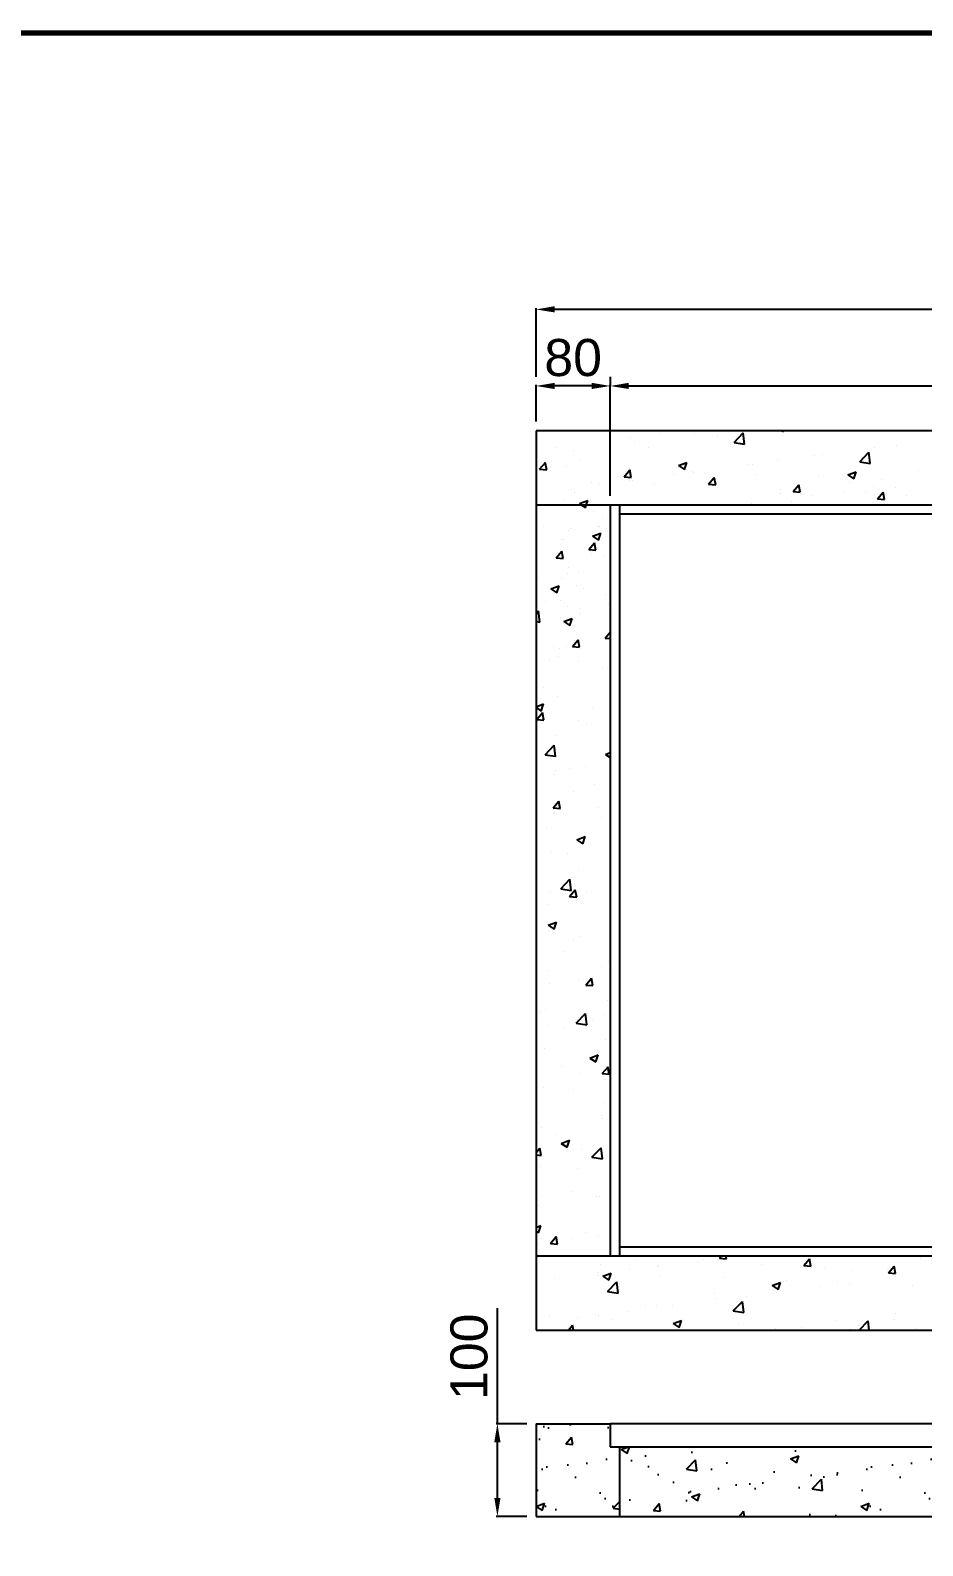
# Model space of a CAD drawing. Header units: millimetres. Extents: x 13624 to 18563, y -17957 to -14464.
# Drawn here: x 15478 to 16440, y -16213 to -14579 of the extents above; entities that cross this region are included whole.
import ezdxf

# ---------------------------------------------------------------- set-up
doc = ezdxf.new("R2010")
doc.units = ezdxf.units.MM
doc.layers.add('LAYOUT', color=7, linetype='Continuous')
doc.layers.add('받침틀', color=251, linetype='Continuous')
doc.styles.get("Standard").update_dxf_attribs({"font": 'arial.ttf'})
doc.dimstyles.new('ISO-25', dxfattribs={"dimtxt": 40, "dimasz": 20, "dimexe": 1.25, "dimexo": 10, "dimgap": 10, "dimtad": 1, "dimdec": 0, "dimtxsty": 'Standard', "dimcen": 2.5, "dimclrd": 3, "dimclre": 3, "dimclrt": 3, "dimadec": 0, "dimazin": 0, "dimtfac": 1, "dimtdec": 0, "dimtmove": 0, "dimatfit": 3, "dimfxl": 0, "dimarcsym": 0})

# ---------------------------------------------------------------- blocks, each defined once
blk = doc.blocks.new('*D42')
at = {"color": 3, "lineweight": -2, "transparency": 16777216}
for p, q in [((15981.7, -16081.7), (15981.7, -15957.2)), ((16013.4, -16081.7), (15980.5, -16081.7)), ((15981.7, -16161.7), (15981.7, -16101.7)), ((16013.4, -16181.7), (15980.5, -16181.7))]:
    blk.add_line(p, q, dxfattribs=at)
at = {"color": 3, "transparency": 16777216}
for points in [[(15978.4, -16101.7), (15985.1, -16101.7), (15981.7, -16081.7)], [(15978.4, -16161.7), (15985.1, -16161.7), (15981.7, -16181.7)]]:
    blk.add_solid(points, dxfattribs=at)
at = {"layer": 'Defpoints', "color": 0, "transparency": 16777216}
for p in [(15981.7, -16081.7), (16023.4, -16081.7), (16023.4, -16181.7)]:
    blk.add_point(p, dxfattribs=at)
at = {"color": 3, "transparency": 16777216, "insert": (15951.3, -16009.5), "char_height": 40, "attachment_point": 5, "rotation": 90}
blk.add_mtext('100', dxfattribs=at)
blk = doc.blocks.new('*D36')
at = {"color": 3, "lineweight": -2, "transparency": 16777216}
for p, q in [((16023.4, -15000.8), (16023.4, -14961.1)), ((16083.4, -14962.4), (16043.4, -14962.4)), ((16103.4, -15080.8), (16103.4, -14961.1))]:
    blk.add_line(p, q, dxfattribs=at)
at = {"color": 3, "transparency": 16777216}
for points in [[(16043.4, -14959), (16043.4, -14965.7), (16023.4, -14962.4)], [(16083.4, -14959), (16083.4, -14965.7), (16103.4, -14962.4)]]:
    blk.add_solid(points, dxfattribs=at)
at = {"layer": 'Defpoints', "color": 0, "transparency": 16777216}
for p in [(16023.4, -14962.4), (16023.4, -15010.8), (16103.4, -15090.8)]:
    blk.add_point(p, dxfattribs=at)
at = {"color": 3, "transparency": 16777216, "insert": (16063.4, -14932), "char_height": 40, "attachment_point": 5}
blk.add_mtext('80', dxfattribs=at)
blk = doc.blocks.new('*D37')
at = {"color": 3, "lineweight": -2, "transparency": 16777216}
for p, q in [((16103.4, -14952.4), (16103.4, -14961.1)), ((16123.4, -14962.4), (17293.4, -14962.4)), ((17313.4, -15080.8), (17313.4, -14961.1))]:
    blk.add_line(p, q, dxfattribs=at)
at = {"color": 3, "transparency": 16777216}
for points in [[(16123.4, -14959), (16123.4, -14965.7), (16103.4, -14962.4)], [(17293.4, -14959), (17293.4, -14965.7), (17313.4, -14962.4)]]:
    blk.add_solid(points, dxfattribs=at)
at = {"layer": 'Defpoints', "color": 0, "transparency": 16777216}
for p in [(16103.4, -14962.4), (17313.4, -14962.4), (17313.4, -15090.8)]:
    blk.add_point(p, dxfattribs=at)
at = {"color": 3, "transparency": 16777216, "insert": (16708.4, -14932), "char_height": 40, "attachment_point": 5}
blk.add_mtext('1210', dxfattribs=at)
blk = doc.blocks.new('*D35')
at = {"color": 3, "lineweight": -2, "transparency": 16777216}
for p, q in [((16023.4, -14952.4), (16023.4, -14878.5)), ((17373.4, -14879.8), (16043.4, -14879.8)), ((17393.4, -14952.4), (17393.4, -14878.5))]:
    blk.add_line(p, q, dxfattribs=at)
at = {"color": 3, "transparency": 16777216}
for points in [[(16043.4, -14876.4), (16043.4, -14883.1), (16023.4, -14879.8)], [(17373.4, -14876.4), (17373.4, -14883.1), (17393.4, -14879.8)]]:
    blk.add_solid(points, dxfattribs=at)
at = {"layer": 'Defpoints', "color": 0, "transparency": 16777216}
for p in [(16023.4, -14879.8), (16023.4, -14962.4), (17393.4, -14962.4)]:
    blk.add_point(p, dxfattribs=at)
at = {"color": 3, "transparency": 16777216, "insert": (16708.4, -14849.3), "char_height": 40, "attachment_point": 5}
blk.add_mtext('1370', dxfattribs=at)

msp = doc.modelspace()

# ---------------------------------------------------------------- hatches: boundary and pattern name
h = msp.add_hatch()
h.set_pattern_fill('AR-CONC', color=256, scale=0.5)
h.set_pattern_definition([(50, (3922.38, -17861.74), (91.09233, -7.96954), [9.525, -104.775]), (355, (3922.38, -17861.74), (-17.6217, 95.5284), [7.62, -83.8203]), (100.45144, (3929.97, -17862.4), (73.4706, 87.5589), [8.095, -89.0451]), (46.1842, (3922.38, -17836.34), (135.5395, -21.0212), [14.2875, -157.1625]), (96.6356, (3933.67, -17838.09), (118.702, 123.713), [12.1425, -133.5678]), (351.1842, (3922.38, -17836.34), (118.702, 123.713), [11.43, -125.7299]), (21, (3935.08, -17842.69), (75.8072, -51.1326), [9.525, -104.775]), (326, (3935.08, -17842.69), (30.901, 92.094), [7.62, -83.82]), (71.45144, (3941.4, -17846.95), (106.7082, 40.9614), [8.095, -89.045]), (37.5, (3922.38, -17861.74), (1.5443, 42.27752), [0, -82.804, 0, -85.09, 0, -84.1375]), (7.5, (3922.38, -17861.74), (33.40983, 50.09029), [0, -48.514, 0, -80.899, 0, -32.0675]), (327.5, (3894.057, -17861.74), (67.7953, -2.86437), [0, -31.75, 0, -99.06, 0, -131.445]), (317.5, (3881.36, -17861.74), (74.0646, 12.71325), [0, -41.275, 0, -65.786, 0, -93.345])])
h.paths.add_polyline_path([(16023.4, -16181.7), (16023.4, -16081.7), (16103.4, -16081.7), (16103.4, -16106.7), (16113.4, -16106.7), (16113.4, -16181.7)])
h = msp.add_hatch()
h.set_pattern_fill('AR-CONC', color=256, scale=0.5)
h.set_pattern_definition([(50, (4272.38, -17861.74), (91.09233, -7.96954), [9.525, -104.775]), (355, (4272.38, -17861.74), (-17.6217, 95.5284), [7.62, -83.8203]), (100.45144, (4279.97, -17862.4), (73.4706, 87.5589), [8.095, -89.0451]), (46.1842, (4272.38, -17836.34), (135.5395, -21.0212), [14.2875, -157.1625]), (96.6356, (4283.67, -17838.09), (118.7021, 123.713), [12.1425, -133.5678]), (351.1842, (4272.38, -17836.34), (118.702, 123.713), [11.43, -125.7299]), (21, (4285.08, -17842.69), (75.8072, -51.1326), [9.525, -104.775]), (326, (4285.08, -17842.69), (30.901, 92.094), [7.62, -83.82]), (71.45144, (4291.4, -17846.95), (106.7082, 40.9614), [8.095, -89.045]), (37.5, (4272.38, -17861.74), (1.5443, 42.27752), [0, -82.804, 0, -85.09, 0, -84.1375]), (7.5, (4272.38, -17861.74), (33.40983, 50.09029), [0, -48.514, 0, -80.899, 0, -32.0675]), (327.5, (4244.057, -17861.74), (67.7953, -2.86437), [0, -31.75, 0, -99.06, 0, -131.445]), (317.5, (4231.36, -17861.74), (74.0646, 12.71325), [0, -41.275, 0, -65.786, 0, -93.345])])
h.paths.add_polyline_path([(16113.4, -16181.7), (16113.4, -16106.7), (17303.4, -16106.7), (17303.4, -16181.7)])

# ---------------------------------------------------------------- linework, layer by layer
at = {"linetype": 'Continuous'}
for p, q in [((16125.3, -15018.2), (16125.3, -15018.2)), ((16157.1, -15014), (16157.1, -15014)), ((16194.6, -15013.3), (16194.6, -15013.3)), ((16218.6, -15015.8), (16218.6, -15015.8)), ((16236.9, -15023.2), (16246.8, -15012.9)), ((16248.2, -15025), (16246.8, -15012.9)), ((16288.9, -15010.8), (16290.1, -15011.6)), ((16290.1, -15011.6), (16290.4, -15010.8)), ((16045.1, -15028.8), (16045.1, -15028.8)), ((16063.4, -15031.7), (16063.4, -15031.7)), ((16129.4, -15022.2), (16129.4, -15022.2)), ((16144.5, -15028.5), (16144.5, -15028.5)), ((16236.9, -15023.2), (16248.2, -15025)), ((16331.9, -15036.7), (16331.9, -15036.7)), ((16372.4, -15044.2), (16382.3, -15033.9)), ((16383.7, -15046), (16382.3, -15033.9)), ((16388.4, -15028.9), (16388.4, -15028.9)), ((16412.1, -15026.1), (16412.1, -15026.1)), ((16027.3, -15052.3), (16033.5, -15045)), ((16027.3, -15052.3), (16034.9, -15053)), ((16034.9, -15053), (16033.4, -15045)), ((16056.6, -15048.9), (16056.6, -15048.9)), ((16070.5, -15041.2), (16070.5, -15041.2)), ((16118.4, -15060.3), (16124.6, -15053)), ((16124.4, -15051.8), (16124.4, -15051.8)), ((16126, -15061), (16124.5, -15053)), ((16177.1, -15048.3), (16186, -15044.8)), ((16177.1, -15048.3), (16183.4, -15052.5)), ((16183.4, -15052.5), (16186, -15044.9)), ((16252, -15047.2), (16252, -15047.2)), ((16257.2, -15047.4), (16257.2, -15047.4)), ((16283.8, -15043), (16283.8, -15043)), ((16323.2, -15037.9), (16323.2, -15037.9)), ((16372.4, -15044.2), (16383.7, -15046)), ((16435.6, -15053.5), (16435.6, -15053.5)), ((16083.4, -15066), (16083.4, -15066)), ((16091.9, -15068.3), (16091.9, -15068.3)), ((16118.4, -15060.3), (16126, -15061)), ((16123.7, -15064.1), (16123.7, -15064.1)), ((16127.8, -15064.5), (16127.8, -15064.5)), ((16151.2, -15068.8), (16151.2, -15068.8)), ((16171.8, -15057.8), (16171.8, -15057.8)), ((16192.2, -15054.6), (16192.2, -15054.6)), ((16193.1, -15055.5), (16193.1, -15055.5)), ((16209.5, -15068.3), (16215.6, -15061)), ((16209.5, -15068.3), (16217.1, -15068.9)), ((16217.1, -15068.9), (16215.6, -15061)), ((16260, -15057.5), (16260, -15057.5)), ((16300.6, -15076.2), (16306.7, -15068.9)), ((16308.2, -15076.9), (16306.7, -15068.9)), ((16327.8, -15060.4), (16327.8, -15060.4)), ((16359.6, -15058.4), (16368.5, -15055)), ((16359.6, -15058.4), (16365.9, -15062.7)), ((16361.5, -15066.2), (16361.5, -15066.2)), ((16365.9, -15062.7), (16368.5, -15055)), ((16395.6, -15063.2), (16395.6, -15063.2)), ((16054.2, -15085.4), (16054.2, -15085.4)), ((16061.9, -15074), (16061.9, -15074)), ((16064.9, -15077.8), (16064.9, -15077.8)), ((16070.4, -15089.2), (16079.3, -15085.8)), ((16077.6, -15090.8), (16079.3, -15085.8)), ((16219, -15071.7), (16219, -15071.7)), ((16286.8, -15074.5), (16286.8, -15074.5)), ((16287.4, -15078.9), (16287.4, -15078.9)), ((16300.6, -15076.2), (16308.2, -15076.9)), ((16321.6, -15080.2), (16321.6, -15080.2)), ((16354.6, -15077.4), (16354.6, -15077.4)), ((16378.7, -15076.2), (16378.7, -15076.2)), ((16386.8, -15071.2), (16386.8, -15071.2)), ((16391.7, -15084.2), (16397.8, -15076.9)), ((16391.7, -15084.2), (16399.3, -15084.9)), ((16399.3, -15084.9), (16397.8, -15076.9)), ((16410.5, -15072), (16410.5, -15072)), ((16422.4, -15080.3), (16422.4, -15080.3)), ((16070.4, -15089.2), (16072.7, -15090.8)), ((16072.7, -15090.8), (16076.7, -15093.5)), ((16076.7, -15093.5), (16077.6, -15090.8)), ((16085, -15097.7), (16085, -15097.7)), ((16255.7, -15089.7), (16255.7, -15089.7)), ((16298.5, -15086.8), (16298.5, -15086.8)), ((16024.4, -15110.7), (16024.4, -15110.7)), ((16031.4, -15113.5), (16031.4, -15113.5)), ((16058.5, -15118.4), (16058.5, -15118.4)), ((16060.3, -15116.3), (16060.3, -15116.3)), ((16065.2, -15117), (16065.2, -15117)), ((16090.3, -15114.2), (16090.3, -15114.2)), ((16092.2, -15113.5), (16092.2, -15113.5)), ((16095.3, -15105.7), (16095.3, -15105.7)), ((16099.2, -15116.3), (16099.2, -15116.3)), ((16051.2, -15127.7), (16051.2, -15127.7)), ((16052.6, -15127.7), (16052.6, -15127.7)), ((16080.2, -15138.9), (16086.3, -15131.6)), ((16084.4, -15124.5), (16093.3, -15121.1)), ((16084.4, -15124.5), (16090.7, -15128.8)), ((16087.8, -15139.6), (16086.3, -15131.6)), ((16090.7, -15128.8), (16093.3, -15121.1)), ((16045, -15147.8), (16051.1, -15140.5)), ((16045, -15147.8), (16052.6, -15148.5)), ((16052.5, -15148.5), (16051.1, -15140.6)), ((16051.6, -15147.8), (16051.6, -15147.8)), ((16080.2, -15138.9), (16087.8, -15139.6)), ((16083.4, -15143.6), (16083.4, -15143.6)), ((16095.7, -15144.9), (16095.7, -15144.9)), ((16056.9, -15164.3), (16056.9, -15164.3)), ((16058.8, -15158.5), (16058.8, -15158.5)), ((16069.7, -15162.9), (16069.7, -15162.9)), ((16025.1, -15168.5), (16025.1, -15168.5)), ((16039.5, -15181.3), (16048.4, -15177.9)), ((16039.5, -15181.3), (16045.8, -15185.6)), ((16045.8, -15185.6), (16048.4, -15177.9)), ((16051.1, -15169.9), (16051.1, -15169.9)), ((16067, -15178.1), (16067, -15178.1)), ((16074.4, -15181.2), (16074.4, -15181.2)), ((16033.4, -15195.4), (16033.4, -15195.4)), ((16050, -15193.7), (16050, -15193.7)), ((16057.3, -15200.8), (16057.3, -15200.8)), ((16098, -15187.3), (16098, -15187.3)), ((16101.2, -15198.3), (16101.2, -15198.3)), ((16023.4, -15208), (16026.2, -15205.1)), ((16023.4, -15216.5), (16027.6, -15217.1)), ((16023.5, -15214.4), (16023.5, -15214.4)), ((16027.6, -15217.1), (16026.2, -15205.1)), ((16049.5, -15212.2), (16049.5, -15212.2)), ((16053.5, -15216.6), (16062.4, -15213.2)), ((16053.5, -15216.6), (16059.8, -15220.9)), ((16059.8, -15220.9), (16062.4, -15213.2)), ((16070.1, -15202.1), (16070.1, -15202.1)), ((16071.6, -15208), (16071.6, -15208)), ((16097.8, -15234.4), (16103.4, -15227.8)), ((16042.2, -15243), (16042.2, -15243)), ((16049.2, -15245.8), (16049.2, -15245.8)), ((16055.7, -15243.1), (16055.7, -15243.1)), ((16062.6, -15243.4), (16068.7, -15236.1)), ((16062.6, -15243.4), (16070.2, -15244)), ((16064.5, -15238.7), (16064.5, -15238.7)), ((16064.6, -15237.4), (16064.6, -15237.4)), ((16070.1, -15244), (16068.7, -15236.1)), ((16097.8, -15234.4), (16103.4, -15234.9)), ((16038.2, -15258.1), (16038.2, -15258.1)), ((16048, -15254.5), (16048, -15254.5)), ((16069, -15260), (16069, -15260)), ((16094.9, -15266.5), (16094.9, -15266.5)), ((16031.2, -15287.5), (16031.2, -15287.5)), ((16046.4, -15296.8), (16046.4, -15296.8)), ((16023.4, -15308.4), (16031.5, -15305.3)), ((16023.4, -15309.3), (16028.9, -15313)), ((16024.4, -15322), (16030.5, -15314.7)), ((16028.9, -15313), (16031.5, -15305.3)), ((16031.9, -15322.7), (16030.4, -15314.7)), ((16084.7, -15310.4), (16084.7, -15310.4)), ((16024.4, -15322), (16031.9, -15322.7)), ((16069.4, -15323.7), (16069.4, -15323.7)), ((16078, -15327), (16078, -15327)), ((16044.9, -15339), (16044.9, -15339)), ((16033.2, -15360.1), (16043.1, -15349.8)), ((16033.2, -15360.1), (16044.5, -15361.8)), ((16044.5, -15361.9), (16043, -15349.8)), ((16098.4, -15359.9), (16103.4, -15357.9)), ((16098.4, -15359.9), (16103.4, -15363.2)), ((16044.6, -15377.1), (16044.6, -15377.1)), ((16060, -15375.3), (16060, -15375.3)), ((16076.4, -15372.9), (16076.4, -15372.9)), ((16043.4, -15381.3), (16043.4, -15381.3)), ((16086.8, -15392.4), (16086.8, -15392.4)), ((16042, -15417.5), (16048.1, -15410.2)), ((16049.5, -15418.2), (16048.1, -15410.2)), ((16064.1, -15399.5), (16064.1, -15399.5)), ((16041.8, -15423.6), (16041.8, -15423.6)), ((16042, -15417.5), (16049.6, -15418.2)), ((16043, -15423), (16043, -15423)), ((16091.1, -15416.7), (16091.1, -15416.7)), ((16094.5, -15427.4), (16094.5, -15427.4)), ((16034.8, -15439.9), (16034.8, -15439.9)), ((16102.5, -15442.7), (16102.5, -15442.7)), ((16067.5, -15452), (16076.4, -15448.5)), ((16067.5, -15452), (16073.8, -15456.2)), ((16073.8, -15456.2), (16076.4, -15448.5)), ((16040.3, -15465.9), (16040.3, -15465.9)), ((16057.7, -15466.8), (16057.7, -15466.8)), ((16050, -15504.8), (16059.9, -15494.5)), ((16061.3, -15506.6), (16059.9, -15494.5)), ((16069, -15484.5), (16069, -15484.5)), ((16038.7, -15508.2), (16038.7, -15508.2)), ((16050, -15504.8), (16061.3, -15506.6)), ((16059.6, -15513), (16065.7, -15505.8)), ((16067.2, -15513.7), (16065.7, -15505.8)), ((16077.8, -15507.6), (16077.8, -15507.6)), ((16024.3, -15516.9), (16024.3, -15516.9)), ((16036.8, -15521.8), (16036.8, -15521.8)), ((16059.6, -15513), (16067.2, -15513.7)), ((16036.6, -15544), (16045.5, -15540.6)), ((16036.6, -15544.1), (16042.9, -15548.3)), ((16042.9, -15548.3), (16045.5, -15540.6)), ((16103.1, -15540.9), (16103.1, -15540.9)), ((16037.2, -15550.4), (16037.2, -15550.4)), ((16063.7, -15560.3), (16063.7, -15560.3)), ((16071.1, -15556.4), (16071.1, -15556.4)), ((16102.9, -15552.2), (16102.9, -15552.2)), ((16052.5, -15572.2), (16052.5, -15572.2)), ((16035.6, -15592.7), (16035.6, -15592.7)), ((16094.2, -15588.2), (16094.2, -15588.2)), ((16101.6, -15583.2), (16101.6, -15583.2)), ((16037.7, -15606.5), (16037.7, -15606.5)), ((16069.5, -15602.3), (16069.5, -15602.3)), ((16077.2, -15608.6), (16083.3, -15601.3)), ((16077.2, -15608.6), (16084.8, -15609.2)), ((16084.8, -15609.2), (16083.3, -15601.3)), ((16100, -15625.5), (16100, -15625.5)), ((16027.8, -15637.1), (16027.8, -15637.1)), ((16034.1, -15635), (16034.1, -15635)), ((16066.8, -15649.6), (16076.7, -15639.3)), ((16078.1, -15651.3), (16076.7, -15639.3)), ((16095.6, -15639.9), (16095.6, -15639.9)), ((16036, -15652.4), (16036, -15652.4)), ((16054.6, -15654.1), (16054.6, -15654.1)), ((16066.8, -15649.6), (16078.1, -15651.3)), ((16068.6, -15645.3), (16068.6, -15645.3)), ((16084.1, -15646.1), (16084.1, -15646.1)), ((16098.5, -15667.7), (16098.5, -15667.7)), ((16032.5, -15677.3), (16032.5, -15677.3)), ((16081.5, -15687.3), (16090.4, -15683.9)), ((16081.5, -15687.3), (16087.8, -15691.5)), ((16087.8, -15691.5), (16090.4, -15683.9)), ((16050.7, -15696.2), (16050.7, -15696.2)), ((16070.3, -15704.5), (16070.3, -15704.5)), ((16094.8, -15704.1), (16101, -15696.8)), ((16094.8, -15704.1), (16102.4, -15704.8)), ((16102.4, -15704.8), (16100.9, -15696.8)), ((16031, -15719.5), (16031, -15719.5)), ((16063.4, -15721.1), (16063.4, -15721.1)), ((16097, -15710), (16097, -15710)), ((16097.5, -15735.7), (16097.5, -15735.7)), ((16093.8, -15749), (16093.8, -15749)), ((16095.4, -15752.3), (16095.4, -15752.3)), ((16029.5, -15761.8), (16029.5, -15761.8)), ((16045.6, -15769.4), (16045.6, -15769.4)), ((16023.4, -15789.3), (16027.5, -15784.4)), ((16028.9, -15792.3), (16027.5, -15784.4)), ((16050.6, -15779.4), (16059.5, -15776)), ((16050.6, -15779.4), (16056.9, -15783.6)), ((16056.9, -15783.6), (16059.5, -15776)), ((16064.1, -15785.8), (16064.1, -15785.8)), ((16072.4, -15786.4), (16072.4, -15786.4)), ((16083.7, -15794.3), (16093.6, -15784)), ((16095, -15796.1), (16093.6, -15784)), ((16095.9, -15781.6), (16095.9, -15781.6)), ((16023.4, -15791.8), (16029, -15792.3)), ((16027.9, -15804.1), (16027.9, -15804.1)), ((16083.7, -15794.3), (16095, -15796)), ((16093.9, -15794.6), (16093.9, -15794.6)), ((16068.2, -15806.2), (16068.2, -15806.2)), ((16030.7, -15835.9), (16030.7, -15835.9)), ((16062.5, -15831.7), (16062.5, -15831.7)), ((16088.1, -15836.8), (16088.1, -15836.8)), ((16092.3, -15836.9), (16092.3, -15836.9)), ((16026.4, -15846.4), (16026.4, -15846.4)), ((16023.4, -15870.1), (16028.6, -15868)), ((16026, -15875.7), (16028.6, -15868.1)), ((16023.4, -15874), (16026, -15875.7)), ((16029.1, -15881.8), (16029.1, -15881.8)), ((16039, -15887.2), (16045.1, -15879.9)), ((16039, -15887.2), (16046.6, -15887.9)), ((16046.6, -15887.9), (16045.1, -15879.9)), ((16063, -15881.9), (16063, -15881.9)), ((16077.2, -15875.4), (16077.2, -15875.4)), ((16090.8, -15879.1), (16090.8, -15879.1)), ((16024.8, -15888.7), (16024.8, -15888.7)), ((16063.4, -15901.7), (16063.4, -15901.7)), ((16221.2, -15903.1), (16223.2, -15900.8)), ((16221.2, -15903.1), (16228.8, -15903.8)), ((16228.7, -15903.8), (16228.2, -15900.8)), ((16438.2, -15903.4), (16438.2, -15903.4)), ((16090.2, -15918.8), (16090.2, -15918.8)), ((16093.4, -15909.8), (16093.4, -15909.8)), ((16095.5, -15922.6), (16104.4, -15919.2)), ((16101.8, -15926.9), (16104.4, -15919.2)), ((16124, -15915), (16124, -15915)), ((16131.2, -15904.6), (16131.2, -15904.6)), ((16154.4, -15912.5), (16154.4, -15912.5)), ((16155.8, -15910.8), (16155.8, -15910.8)), ((16199, -15907.4), (16199, -15907.4)), ((16203.9, -15904.5), (16203.9, -15904.5)), ((16218.6, -15904.3), (16218.6, -15904.3)), ((16266.8, -15910.3), (16266.8, -15910.3)), ((16312.3, -15911.1), (16318.4, -15903.8)), ((16312.3, -15911.1), (16319.9, -15911.8)), ((16319.8, -15911.8), (16318.4, -15903.8)), ((16334.6, -15913.2), (16334.6, -15913.2)), ((16364.1, -15916.1), (16364.1, -15916.1)), ((16402.4, -15916), (16402.4, -15916)), ((16403.4, -15919.1), (16409.5, -15911.8)), ((16403.4, -15919.1), (16411, -15919.7)), ((16410.9, -15919.7), (16409.5, -15911.8)), ((16412.4, -15920), (16412.4, -15920)), ((16043.8, -15925.5), (16043.8, -15925.5)), ((16089.2, -15921.4), (16089.2, -15921.4)), ((16095.5, -15922.6), (16101.8, -15926.9)), ((16100.5, -15939), (16110.4, -15928.7)), ((16111.8, -15940.8), (16110.4, -15928.7)), ((16158, -15921.6), (16158, -15921.6)), ((16225.8, -15924.5), (16225.8, -15924.5)), ((16278, -15932.8), (16286.9, -15929.4)), ((16278, -15932.8), (16284.3, -15937)), ((16284.3, -15937), (16286.9, -15929.4)), ((16290, -15928.8), (16290, -15928.8)), ((16293.6, -15927.4), (16293.6, -15927.4)), ((16330.6, -15933.5), (16330.6, -15933.5)), ((16348.2, -15928.1), (16348.2, -15928.1)), ((16361.4, -15930.2), (16361.4, -15930.2)), ((16410.8, -15922.9), (16410.8, -15922.9)), ((16429.2, -15933.1), (16429.2, -15933.1)), ((16100.5, -15939), (16111.8, -15940.8)), ((16216, -15941.5), (16216, -15941.5)), ((16217, -15946.6), (16217, -15946.6)), ((16236.1, -15960.1), (16245.9, -15949.8)), ((16247.3, -15961.8), (16245.9, -15949.8)), ((16250.7, -15944), (16250.7, -15944)), ((16282.5, -15939.8), (16282.5, -15939.8)), ((16283, -15937.1), (16283, -15937.1)), ((16038.1, -15966.3), (16038.1, -15966.3)), ((16067.9, -15967), (16067.9, -15967)), ((16087.7, -15963.7), (16087.7, -15963.7)), ((16090.6, -15965.1), (16090.6, -15965.1)), ((16122.4, -15960.9), (16122.4, -15960.9)), ((16141.9, -15954.3), (16141.9, -15954.3)), ((16152.9, -15954.7), (16152.9, -15954.7)), ((16170.5, -15954.5), (16170.5, -15954.5)), ((16236, -15960.1), (16247.3, -15961.8)), ((16409.2, -15968.8), (16409.2, -15968.8)), ((16410.8, -15962.3), (16410.8, -15962.3)), ((16058.3, -15980.8), (16062.7, -15975.4)), ((16063.7, -15980.8), (16062.7, -15975.4)), ((16105.9, -15969.1), (16105.9, -15969.1)), ((16171.3, -15973.7), (16180.2, -15970.3)), ((16171.3, -15973.7), (16177.6, -15978)), ((16173.7, -15972), (16173.7, -15972)), ((16177.6, -15978), (16180.2, -15970.3)), ((16241.5, -15974.8), (16241.5, -15974.8)), ((16281.5, -15979.4), (16281.5, -15979.4)), ((16309.3, -15977.7), (16309.3, -15977.7)), ((16346.7, -15970.4), (16346.7, -15970.4)), ((16362, -15980.8), (16362.7, -15980.5)), ((16362.6, -15980.8), (16362.7, -15980.5)), ((16371.9, -15980.8), (16381.5, -15970.8)), ((16377.1, -15980.6), (16377.1, -15980.6)), ((16377.4, -15973), (16377.4, -15973)), ((16382.6, -15980.8), (16381.5, -15970.8)), ((16432.9, -15979.2), (16432.9, -15979.2))]:
    msp.add_line(p, q, dxfattribs=at)
for p, q in [((16023.4, -16081.7), (16023.4, -16181.7)), ((16023.4, -16081.7), (16103.4, -16081.7)), ((16103.4, -16081.7), (16103.4, -16106.7)), ((17393.4, -16081.7), (16103.4, -16081.7)), ((16103.4, -16106.7), (16113.4, -16106.7)), ((16113.4, -16106.7), (16113.4, -16181.7)), ((16113.4, -16106.7), (17303.4, -16106.7)), ((16023.4, -16181.7), (16113.4, -16181.7)), ((16113.4, -16181.7), (17303.4, -16181.7))]:
    msp.add_line(p, q)
at = {"layer": 'LAYOUT', "const_width": 5.88}
msp.add_lwpolyline([(13741.5, -17839.2), (18445.5, -17839.2), (18445.5, -14581.7), (13741.5, -14581.7)], close=True, dxfattribs=at)
at = {"layer": '받침틀'}
for p, q in [((16023.4, -15010.8), (16023.4, -15980.8)), ((17393.4, -15010.8), (16023.4, -15010.8)), ((17393.4, -15090.8), (16023.4, -15090.8)), ((16103.4, -15090.8), (16103.4, -15900.8)), ((16113.4, -15090.8), (16113.4, -15900.8)), ((17303.4, -15100.8), (16113.4, -15100.8)), ((16023.4, -15900.8), (17393.4, -15900.8)), ((16113.4, -15890.8), (17303.4, -15890.8)), ((16023.4, -15980.8), (17393.4, -15980.8))]:
    msp.add_line(p, q, dxfattribs=at)

# ---------------------------------------------------------------- dimensions: what is measured, and where the dimension line sits
for base, p1, p2, picture, middle in [((16023.4, -14879.8), (17393.4, -14962.4), (16023.4, -14962.4), '*D35', (16708.4, -14849.3)), ((16023.4, -14962.4), (16103.4, -15090.8), (16023.4, -15010.8), '*D36', (16063.4, -14932)), ((17313.4, -14962.4), (16103.4, -14962.4), (17313.4, -15090.8), '*D37', (16708.4, -14932))]:
    dim = msp.add_linear_dim(base=base, p1=p1, p2=p2, dimstyle='ISO-25')
    dim.commit()
    dim.dimension.update_dxf_attribs({"geometry": picture, "text_midpoint": middle})
dim = msp.add_linear_dim(base=(15981.7, -16081.7), p1=(16023.4, -16181.7), p2=(16023.4, -16081.7), angle=90, dimstyle='ISO-25')
dim.commit()
dim.dimension.update_dxf_attribs({"geometry": '*D42', "text_midpoint": (15951.3, -16009.5)})

doc.saveas('drawing.dxf')
